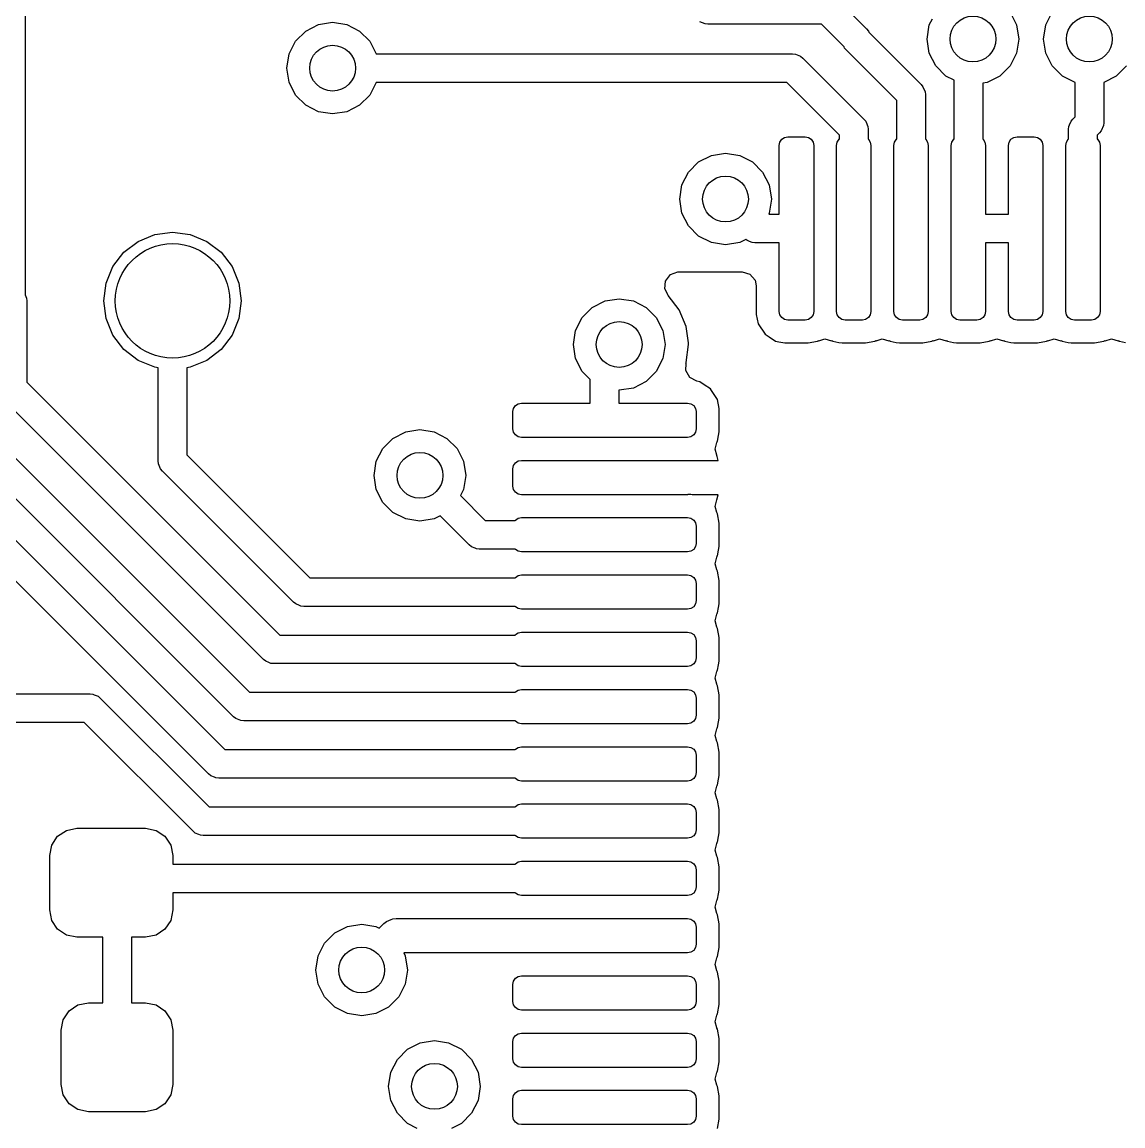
# Model space of a CAD drawing. Extents: x 116 to 183, y -110.2 to -37.6.
# Drawn here: x 136.23 to 145.83, y -71.72 to -62.08 of the extents above; entities that cross this region are included whole.
import ezdxf

# ---------------------------------------------------------------- set-up
doc = ezdxf.new("R2010")
doc.units = 0
doc.layers.add('BLACK', color=7, linetype='CONTINUOUS')

msp = doc.modelspace()

# ---------------------------------------------------------------- linework, layer by layer
at = {"layer": 'BLACK', "linetype": 'CONTINUOUS'}
for p, q in [((136.255, -61.349101), (136.255, -64.463613)), ((143.344388, -61.887612), (143.598388, -62.141611)), ((144.145577, -62.106393), (144.172593, -62.05337)), ((144.849607, -61.994886), (144.906423, -62.106393)), ((145.161577, -62.106393), (145.218393, -61.994886)), ((138.614393, -62.248886), (138.702886, -62.160393)), ((138.702886, -62.160393), (138.814393, -62.103577)), ((138.814393, -62.103577), (138.938, -62.084)), ((138.938, -62.084), (139.061607, -62.103577)), ((139.061607, -62.103577), (139.173114, -62.160393)), ((139.173114, -62.160393), (139.261607, -62.248886)), ((142.188341, -62.098598), (142.143281, -62.079934)), ((142.212727, -62.101), (142.188341, -62.098598)), ((142.494, -62.101), (142.212727, -62.101)), ((143.204224, -62.101), (142.494, -62.101)), ((143.401888, -62.298665), (143.204224, -62.101)), ((143.598388, -62.141611), (143.613933, -62.160553)), ((143.613933, -62.160553), (143.613934, -62.160554)), ((143.613934, -62.160554), (143.618112, -62.170641)), ((144.126, -62.23), (144.145577, -62.106393)), ((144.906423, -62.106393), (144.926, -62.23)), ((145.142, -62.23), (145.161577, -62.106393)), ((138.557577, -62.360393), (138.614393, -62.248886)), ((139.261607, -62.248886), (139.317713, -62.359)), ((143.618112, -62.170641), (144.074628, -62.627157)), ((144.145577, -62.353607), (144.126, -62.23)), ((144.926, -62.23), (144.906423, -62.353607)), ((145.161577, -62.353607), (145.142, -62.23)), ((143.406066, -62.308751), (143.401888, -62.298665)), ((143.406071, -62.308756), (143.406066, -62.308751)), ((143.421612, -62.327693), (143.406071, -62.308756)), ((143.86124, -62.767321), (143.421612, -62.327693)), ((138.538, -62.484), (138.557577, -62.360393)), ((139.317713, -62.359), (142.952675, -62.359)), ((142.952675, -62.359), (142.977061, -62.361402)), ((142.977061, -62.361402), (142.977062, -62.361402)), ((142.977062, -62.361402), (142.978271, -62.361903)), ((142.978271, -62.361903), (143.022121, -62.380066)), ((143.022121, -62.380066), (143.022126, -62.380071)), ((143.022126, -62.380071), (143.041063, -62.395612)), ((143.041063, -62.395612), (143.574628, -62.929177)), ((144.202393, -62.465114), (144.145577, -62.353607)), ((144.906423, -62.353607), (144.849607, -62.465114)), ((145.218393, -62.465114), (145.161577, -62.353607)), ((138.557577, -62.607607), (138.538, -62.484)), ((144.290886, -62.553607), (144.202393, -62.465114)), ((144.849607, -62.465114), (144.761114, -62.553607)), ((145.306886, -62.553607), (145.218393, -62.465114)), ((145.865607, -62.465114), (145.777114, -62.553607)), ((138.614393, -62.719114), (138.557577, -62.607607)), ((139.317713, -62.609), (139.261607, -62.719114)), ((142.900899, -62.609), (139.317713, -62.609)), ((143.36124, -63.069341), (142.900899, -62.609)), ((144.074628, -62.627157), (144.090168, -62.646093)), ((144.36124, -62.589454), (144.290886, -62.553607)), ((144.36124, -63.10319), (144.36124, -62.589454)), ((144.649607, -62.610423), (144.61124, -62.616499)), ((144.61124, -62.616499), (144.61124, -63.10319)), ((144.761114, -62.553607), (144.649607, -62.610423)), ((145.417, -62.609713), (145.306886, -62.553607)), ((145.417, -62.910028), (145.417, -62.609713)), ((145.777114, -62.553607), (145.667, -62.609713)), ((145.667, -62.609713), (145.667, -62.961805)), ((138.702886, -62.807607), (138.614393, -62.719114)), ((139.261607, -62.719114), (139.173114, -62.807607)), ((144.090168, -62.646093), (144.090174, -62.646099)), ((144.090174, -62.646099), (144.108838, -62.691159)), ((144.108838, -62.691159), (144.11124, -62.715545)), ((144.11124, -62.715545), (144.11124, -63.10319)), ((138.814393, -62.864423), (138.702886, -62.807607)), ((139.173114, -62.807607), (139.061607, -62.864423)), ((143.86124, -63.10319), (143.86124, -62.767321)), ((138.938, -62.884), (138.814393, -62.864423)), ((139.061607, -62.864423), (138.938, -62.884)), ((143.574628, -62.929177), (143.590168, -62.948113)), ((145.382311, -62.948113), (145.397852, -62.929177)), ((145.397852, -62.929177), (145.417, -62.910028)), ((143.590168, -62.948113), (143.590174, -62.948119)), ((143.590174, -62.948119), (143.603371, -62.97998)), ((143.603371, -62.97998), (143.608664, -62.99276)), ((143.608664, -62.99276), (143.608838, -62.993179)), ((143.608838, -62.993179), (143.61124, -63.017565)), ((143.61124, -63.017565), (143.61124, -63.10319)), ((145.36124, -63.017565), (145.363642, -62.993179)), ((145.36124, -63.10319), (145.36124, -63.017565)), ((145.363642, -62.993179), (145.363816, -62.99276)), ((145.363816, -62.99276), (145.369108, -62.97998)), ((145.369108, -62.97998), (145.382306, -62.948119)), ((145.382306, -62.948119), (145.382311, -62.948113)), ((145.664598, -62.986191), (145.645934, -63.031251)), ((145.667, -62.961805), (145.664598, -62.986191)), ((142.841949, -63.129549), (142.858207, -63.105217)), ((142.858207, -63.105217), (142.882539, -63.088959)), ((142.882539, -63.088959), (142.91124, -63.08325)), ((142.91124, -63.08325), (143.06124, -63.08325)), ((143.06124, -63.08325), (143.089941, -63.088959)), ((143.089941, -63.088959), (143.114273, -63.105217)), ((143.114273, -63.105217), (143.130531, -63.129549)), ((143.341949, -63.129549), (143.358207, -63.105217)), ((143.358207, -63.105217), (143.36124, -63.10319)), ((143.36124, -63.10319), (143.36124, -63.069341)), ((143.61124, -63.10319), (143.614273, -63.105217)), ((143.614273, -63.105217), (143.630531, -63.129549)), ((143.841949, -63.129549), (143.858207, -63.105217)), ((143.858207, -63.105217), (143.86124, -63.10319)), ((144.11124, -63.10319), (144.114273, -63.105217)), ((144.114273, -63.105217), (144.130531, -63.129549)), ((144.341949, -63.129549), (144.358207, -63.105217)), ((144.358207, -63.105217), (144.36124, -63.10319)), ((144.61124, -63.10319), (144.614273, -63.105217)), ((144.614273, -63.105217), (144.630531, -63.129549)), ((144.841949, -63.129549), (144.858207, -63.105217)), ((144.858207, -63.105217), (144.882539, -63.088959)), ((144.882539, -63.088959), (144.91124, -63.08325)), ((144.91124, -63.08325), (145.06124, -63.08325)), ((145.06124, -63.08325), (145.089941, -63.088959)), ((145.089941, -63.088959), (145.114273, -63.105217)), ((145.114273, -63.105217), (145.130531, -63.129549)), ((145.341949, -63.129549), (145.358207, -63.105217)), ((145.358207, -63.105217), (145.36124, -63.10319)), ((145.630389, -63.050193), (145.61124, -63.069341)), ((145.61124, -63.069341), (145.61124, -63.10319)), ((145.61124, -63.10319), (145.614273, -63.105217)), ((145.614273, -63.105217), (145.630531, -63.129549)), ((145.645934, -63.031251), (145.630389, -63.050193)), ((142.83624, -63.15825), (142.841949, -63.129549)), ((142.83624, -63.75825), (142.83624, -63.15825)), ((143.130531, -63.129549), (143.13624, -63.15825)), ((143.13624, -63.15825), (143.13624, -64.60825)), ((143.33624, -63.15825), (143.341949, -63.129549)), ((143.33624, -64.60825), (143.33624, -63.15825)), ((143.630531, -63.129549), (143.63624, -63.15825)), ((143.63624, -63.15825), (143.63624, -64.60825)), ((143.83624, -63.15825), (143.841949, -63.129549)), ((143.83624, -64.60825), (143.83624, -63.15825)), ((144.130531, -63.129549), (144.13624, -63.15825)), ((144.13624, -63.15825), (144.13624, -64.60825)), ((144.33624, -63.15825), (144.341949, -63.129549)), ((144.33624, -64.60825), (144.33624, -63.15825)), ((144.630531, -63.129549), (144.63624, -63.15825)), ((144.63624, -63.15825), (144.63624, -63.75825)), ((144.83624, -63.15825), (144.841949, -63.129549)), ((144.83624, -63.75825), (144.83624, -63.15825)), ((145.130531, -63.129549), (145.13624, -63.15825)), ((145.13624, -63.15825), (145.13624, -64.60825)), ((145.33624, -63.15825), (145.341949, -63.129549)), ((145.33624, -64.60825), (145.33624, -63.15825)), ((145.630531, -63.129549), (145.63624, -63.15825)), ((145.63624, -63.15825), (145.63624, -64.60825)), ((142.043393, -63.391886), (142.131886, -63.303393)), ((142.131886, -63.303393), (142.243393, -63.246577)), ((142.243393, -63.246577), (142.367, -63.227)), ((142.367, -63.227), (142.490607, -63.246577)), ((142.490607, -63.246577), (142.602114, -63.303393)), ((142.602114, -63.303393), (142.690607, -63.391886)), ((141.986577, -63.503393), (142.043393, -63.391886)), ((142.690607, -63.391886), (142.747423, -63.503393)), ((141.967, -63.627), (141.986577, -63.503393)), ((142.747423, -63.503393), (142.767, -63.627)), ((141.986577, -63.750607), (141.967, -63.627)), ((142.767, -63.627), (142.747423, -63.750607)), ((142.043393, -63.862114), (141.986577, -63.750607)), ((142.747423, -63.750607), (142.743529, -63.75825)), ((142.743529, -63.75825), (142.83624, -63.75825)), ((144.63624, -63.75825), (144.83624, -63.75825)), ((142.131886, -63.950607), (142.043393, -63.862114)), ((137.241, -63.996385), (137.385709, -63.936445)), ((137.385709, -63.936445), (137.541, -63.916)), ((137.541, -63.916), (137.696291, -63.936445)), ((137.696291, -63.936445), (137.841, -63.996385)), ((142.243393, -64.007423), (142.131886, -63.950607)), ((142.544811, -63.979804), (142.490607, -64.007423)), ((142.553803, -63.987183), (142.544811, -63.979804)), ((142.553804, -63.987184), (142.553803, -63.987183)), ((142.576018, -63.996385), (142.553804, -63.987184)), ((137.116736, -64.091736), (137.241, -63.996385)), ((137.841, -63.996385), (137.965264, -64.091736)), ((142.367, -64.027), (142.243393, -64.007423)), ((142.490607, -64.007423), (142.367, -64.027)), ((142.598863, -64.005848), (142.576018, -63.996385)), ((142.598864, -64.005848), (142.598863, -64.005848)), ((142.62325, -64.00825), (142.598864, -64.005848)), ((142.83624, -64.00825), (142.62325, -64.00825)), ((142.83624, -64.60825), (142.83624, -64.00825)), ((144.83624, -64.00825), (144.63624, -64.00825)), ((144.63624, -64.00825), (144.63624, -64.60825)), ((144.83624, -64.60825), (144.83624, -64.00825)), ((133.729, -64.165752), (137.996498, -68.43325)), ((137.021385, -64.216), (137.116736, -64.091736)), ((137.965264, -64.091736), (138.060615, -64.216)), ((136.961445, -64.360709), (137.021385, -64.216)), ((138.060615, -64.216), (138.120555, -64.360709)), ((141.885616, -64.286733), (141.95108, -64.262316)), ((141.95108, -64.262316), (141.959926, -64.262)), ((141.959926, -64.262), (142.511741, -64.262)), ((142.511741, -64.262), (142.57878, -64.281685)), ((137.856334, -68.646638), (133.515612, -64.305916)), ((136.941, -64.516), (136.961445, -64.360709)), ((138.120555, -64.360709), (138.141, -64.516)), ((141.83876, -64.412358), (141.843744, -64.342666)), ((141.843744, -64.342666), (141.885616, -64.286733)), ((142.57878, -64.281685), (142.624535, -64.334489)), ((142.624535, -64.334489), (142.635741, -64.386)), ((136.255, -64.463613), (136.266598, -64.491614)), ((141.864927, -64.46028), (141.83876, -64.412358)), ((141.862334, -64.462271), (141.864927, -64.46028)), ((141.867279, -64.468716), (141.862334, -64.462271)), ((141.867282, -64.468718), (141.867279, -64.468716)), ((141.963536, -64.594159), (141.867282, -64.468718)), ((142.635741, -64.386), (142.635741, -64.635382)), ((136.266598, -64.491614), (136.269, -64.516)), ((136.269, -64.516), (136.269, -65.226223)), ((136.961445, -64.671291), (136.941, -64.516)), ((138.141, -64.516), (138.120555, -64.671291)), ((141.203886, -64.573393), (141.315393, -64.516577)), ((141.315393, -64.516577), (141.439, -64.497)), ((141.439, -64.497), (141.562607, -64.516577)), ((141.562607, -64.516577), (141.674114, -64.573393)), ((141.058577, -64.773393), (141.115393, -64.661886)), ((141.115393, -64.661886), (141.203886, -64.573393)), ((141.674114, -64.573393), (141.762607, -64.661886)), ((141.762607, -64.661886), (141.819423, -64.773393)), ((142.024044, -64.740238), (141.963536, -64.594159)), ((142.635741, -64.635382), (142.651724, -64.71574)), ((142.841949, -64.636951), (142.83624, -64.60825)), ((142.858207, -64.661283), (142.841949, -64.636951)), ((142.882539, -64.677541), (142.858207, -64.661283)), ((143.114273, -64.661283), (143.089941, -64.677541)), ((143.130531, -64.636951), (143.114273, -64.661283)), ((143.13624, -64.60825), (143.130531, -64.636951)), ((143.341949, -64.636951), (143.33624, -64.60825)), ((143.358207, -64.661283), (143.341949, -64.636951)), ((143.382539, -64.677541), (143.358207, -64.661283)), ((143.614273, -64.661283), (143.589941, -64.677541)), ((143.630531, -64.636951), (143.614273, -64.661283)), ((143.63624, -64.60825), (143.630531, -64.636951)), ((143.841949, -64.636951), (143.83624, -64.60825)), ((143.858207, -64.661283), (143.841949, -64.636951)), ((143.882539, -64.677541), (143.858207, -64.661283)), ((144.114273, -64.661283), (144.089941, -64.677541)), ((144.130531, -64.636951), (144.114273, -64.661283)), ((144.13624, -64.60825), (144.130531, -64.636951)), ((144.341949, -64.636951), (144.33624, -64.60825)), ((144.358207, -64.661283), (144.341949, -64.636951)), ((144.382539, -64.677541), (144.358207, -64.661283)), ((144.614273, -64.661283), (144.589941, -64.677541)), ((144.630531, -64.636951), (144.614273, -64.661283)), ((144.63624, -64.60825), (144.630531, -64.636951)), ((144.841949, -64.636951), (144.83624, -64.60825)), ((144.858207, -64.661283), (144.841949, -64.636951)), ((144.882539, -64.677541), (144.858207, -64.661283)), ((145.114273, -64.661283), (145.089941, -64.677541)), ((145.130531, -64.636951), (145.114273, -64.661283)), ((145.13624, -64.60825), (145.130531, -64.636951)), ((145.341949, -64.636951), (145.33624, -64.60825)), ((145.358207, -64.661283), (145.341949, -64.636951)), ((145.382539, -64.677541), (145.358207, -64.661283)), ((145.614273, -64.661283), (145.589941, -64.677541)), ((145.630531, -64.636951), (145.614273, -64.661283)), ((145.63624, -64.60825), (145.630531, -64.636951)), ((134.985, -64.704223), (138.214027, -67.93325)), ((137.021385, -64.816), (136.961445, -64.671291)), ((138.120555, -64.671291), (138.060615, -64.816)), ((142.024044, -64.740239), (142.024044, -64.740238)), ((142.042937, -64.883749), (142.024044, -64.740239)), ((142.651724, -64.71574), (142.651725, -64.715745)), ((142.651725, -64.715745), (142.712615, -64.806874)), ((142.91124, -64.68325), (142.882539, -64.677541)), ((143.06124, -64.68325), (142.91124, -64.68325)), ((143.089941, -64.677541), (143.06124, -64.68325)), ((143.41124, -64.68325), (143.382539, -64.677541)), ((143.56124, -64.68325), (143.41124, -64.68325)), ((143.589941, -64.677541), (143.56124, -64.68325)), ((143.91124, -64.68325), (143.882539, -64.677541)), ((144.06124, -64.68325), (143.91124, -64.68325)), ((144.089941, -64.677541), (144.06124, -64.68325)), ((144.41124, -64.68325), (144.382539, -64.677541)), ((144.56124, -64.68325), (144.41124, -64.68325)), ((144.589941, -64.677541), (144.56124, -64.68325)), ((144.91124, -64.68325), (144.882539, -64.677541)), ((145.06124, -64.68325), (144.91124, -64.68325)), ((145.089941, -64.677541), (145.06124, -64.68325)), ((145.41124, -64.68325), (145.382539, -64.677541)), ((145.56124, -64.68325), (145.41124, -64.68325)), ((145.589941, -64.677541), (145.56124, -64.68325)), ((138.073862, -68.146639), (134.771612, -64.844388)), ((137.116736, -64.940264), (137.021385, -64.816)), ((138.060615, -64.816), (137.965264, -64.940264)), ((141.039, -64.897), (141.058577, -64.773393)), ((141.819423, -64.773393), (141.839, -64.897)), ((142.712615, -64.806874), (142.749116, -64.831263)), ((142.749116, -64.831263), (142.803745, -64.867765)), ((143.180616, -64.864536), (143.234022, -64.847813)), ((143.234022, -64.847813), (143.292183, -64.863766)), ((143.680616, -64.864536), (143.734022, -64.847813)), ((143.734022, -64.847813), (143.792183, -64.863766)), ((144.180616, -64.864536), (144.234022, -64.847813)), ((144.234022, -64.847813), (144.292183, -64.863766)), ((144.680616, -64.864536), (144.734022, -64.847813)), ((144.734022, -64.847813), (144.792183, -64.863766)), ((145.180616, -64.864536), (145.234022, -64.847813)), ((145.234022, -64.847813), (145.292183, -64.863766)), ((145.680616, -64.864536), (145.734022, -64.847813)), ((145.734022, -64.847813), (145.792183, -64.863766)), ((137.241, -65.035615), (137.116736, -64.940264)), ((137.965264, -64.940264), (137.841, -65.035615)), ((141.058577, -65.020607), (141.039, -64.897)), ((141.839, -64.897), (141.819423, -65.020607)), ((142.024044, -65.053762), (142.044682, -64.897)), ((142.044682, -64.897), (142.042937, -64.883749)), ((142.803745, -64.867765), (142.803748, -64.867765)), ((142.803748, -64.867765), (142.803749, -64.867766)), ((142.803749, -64.867766), (142.830773, -64.873141)), ((142.830773, -64.873141), (142.884107, -64.88375)), ((142.884107, -64.88375), (143.088372, -64.883749)), ((143.088372, -64.883749), (143.168735, -64.867765)), ((143.168735, -64.867765), (143.168738, -64.867762)), ((143.168738, -64.867762), (143.180018, -64.863091)), ((143.180018, -64.863091), (143.180616, -64.864536)), ((143.292183, -64.863766), (143.292463, -64.863092)), ((143.292463, -64.863092), (143.29783, -64.865315)), ((143.29783, -64.865315), (143.301402, -64.866295)), ((143.301402, -64.866295), (143.303591, -64.867701)), ((143.303591, -64.867701), (143.303746, -64.867766)), ((143.303746, -64.867766), (143.357197, -64.878397)), ((143.357197, -64.878397), (143.384107, -64.88375)), ((143.384107, -64.88375), (143.588372, -64.883749)), ((143.588372, -64.883749), (143.668735, -64.867765)), ((143.668735, -64.867765), (143.668738, -64.867762)), ((143.668738, -64.867762), (143.680018, -64.863091)), ((143.680018, -64.863091), (143.680616, -64.864536)), ((143.792183, -64.863766), (143.792463, -64.863092)), ((143.792463, -64.863092), (143.79783, -64.865315)), ((143.79783, -64.865315), (143.801402, -64.866295)), ((143.801402, -64.866295), (143.803591, -64.867701)), ((143.803591, -64.867701), (143.803746, -64.867766)), ((143.803746, -64.867766), (143.857197, -64.878397)), ((143.857197, -64.878397), (143.884107, -64.88375)), ((143.884107, -64.88375), (144.088372, -64.883749)), ((144.088372, -64.883749), (144.168735, -64.867765)), ((144.168735, -64.867765), (144.168738, -64.867762)), ((144.168738, -64.867762), (144.180018, -64.863091)), ((144.180018, -64.863091), (144.180616, -64.864536)), ((144.292183, -64.863766), (144.292463, -64.863092)), ((144.292463, -64.863092), (144.29783, -64.865315)), ((144.29783, -64.865315), (144.301402, -64.866295)), ((144.301402, -64.866295), (144.303591, -64.867701)), ((144.303591, -64.867701), (144.303746, -64.867766)), ((144.303746, -64.867766), (144.357197, -64.878397)), ((144.357197, -64.878397), (144.384107, -64.88375)), ((144.384107, -64.88375), (144.588372, -64.883749)), ((144.588372, -64.883749), (144.668735, -64.867765)), ((144.668735, -64.867765), (144.668738, -64.867762)), ((144.668738, -64.867762), (144.680018, -64.863091)), ((144.680018, -64.863091), (144.680616, -64.864536)), ((144.792183, -64.863766), (144.792463, -64.863092)), ((144.792463, -64.863092), (144.79783, -64.865315)), ((144.79783, -64.865315), (144.801402, -64.866295)), ((144.801402, -64.866295), (144.803591, -64.867701)), ((144.803591, -64.867701), (144.803746, -64.867766)), ((144.803746, -64.867766), (144.857197, -64.878397)), ((144.857197, -64.878397), (144.884107, -64.88375)), ((144.884107, -64.88375), (145.088372, -64.883749)), ((145.088372, -64.883749), (145.168735, -64.867765)), ((145.168735, -64.867765), (145.168738, -64.867762)), ((145.168738, -64.867762), (145.180018, -64.863091)), ((145.180018, -64.863091), (145.180616, -64.864536)), ((145.292183, -64.863766), (145.292463, -64.863092)), ((145.292463, -64.863092), (145.29783, -64.865315)), ((145.29783, -64.865315), (145.301402, -64.866295)), ((145.301402, -64.866295), (145.303591, -64.867701)), ((145.303591, -64.867701), (145.303746, -64.867766)), ((145.303746, -64.867766), (145.357197, -64.878397)), ((145.357197, -64.878397), (145.384107, -64.88375)), ((145.384107, -64.88375), (145.588372, -64.883749)), ((145.588372, -64.883749), (145.668735, -64.867765)), ((145.668735, -64.867765), (145.668738, -64.867762)), ((145.668738, -64.867762), (145.680018, -64.863091)), ((145.680018, -64.863091), (145.680616, -64.864536)), ((145.792183, -64.863766), (145.792463, -64.863092)), ((145.792463, -64.863092), (145.79783, -64.865315)), ((145.79783, -64.865315), (145.801402, -64.866295)), ((145.801402, -64.866295), (145.803591, -64.867701)), ((145.803591, -64.867701), (145.803746, -64.867766)), ((145.803746, -64.867766), (145.857197, -64.878397)), ((137.385709, -65.095555), (137.241, -65.035615)), ((137.841, -65.035615), (137.696291, -65.095555)), ((141.115393, -65.132114), (141.058577, -65.020607)), ((141.819423, -65.020607), (141.762607, -65.132114)), ((137.416, -65.099542), (137.385709, -65.095555)), ((137.416, -65.913), (137.416, -65.099542)), ((137.696291, -65.095555), (137.666, -65.099542)), ((137.666, -65.099542), (137.666, -65.861224)), ((141.18624, -65.202961), (141.115393, -65.132114)), ((141.762607, -65.132114), (141.674114, -65.220607)), ((142.019815, -65.125176), (142.023203, -65.061951)), ((142.054389, -65.185892), (142.019815, -65.125176)), ((142.02194, -65.061613), (142.023541, -65.055634)), ((142.023203, -65.061951), (142.02194, -65.061613)), ((142.023541, -65.055634), (142.023554, -65.055407)), ((142.023554, -65.055407), (142.023716, -65.054983)), ((142.023716, -65.054983), (142.024042, -65.053765)), ((142.024042, -65.053765), (142.024044, -65.053762)), ((136.269, -65.226223), (138.476027, -67.43325)), ((141.18624, -65.40825), (141.18624, -65.202961)), ((141.674114, -65.220607), (141.562607, -65.277423)), ((142.1163, -65.218277), (142.054389, -65.185892)), ((142.14373, -65.223733), (142.1163, -65.218277)), ((142.143733, -65.223734), (142.14373, -65.223733)), ((142.143735, -65.223735), (142.143733, -65.223734)), ((142.180235, -65.248124), (142.143735, -65.223735)), ((141.439, -65.297), (141.43624, -65.296562)), ((141.43624, -65.296562), (141.43624, -65.40825)), ((141.562607, -65.277423), (141.439, -65.297)), ((142.234864, -65.284625), (142.180235, -65.248124)), ((142.243657, -65.297785), (142.234864, -65.284625)), ((142.295755, -65.375755), (142.243657, -65.297785)), ((138.335861, -67.646638), (136.055612, -65.366388)), ((140.516949, -65.454549), (140.533207, -65.430217)), ((140.533207, -65.430217), (140.557539, -65.413959)), ((140.557539, -65.413959), (140.58624, -65.40825)), ((140.58624, -65.40825), (141.18624, -65.40825)), ((141.43624, -65.40825), (142.03624, -65.40825)), ((142.03624, -65.40825), (142.064941, -65.413959)), ((142.064941, -65.413959), (142.089273, -65.430217)), ((142.089273, -65.430217), (142.105531, -65.454549)), ((142.311739, -65.456118), (142.295755, -65.375755)), ((140.51124, -65.48325), (140.516949, -65.454549)), ((140.51124, -65.63325), (140.51124, -65.48325)), ((142.105531, -65.454549), (142.11124, -65.48325)), ((142.11124, -65.48325), (142.11124, -65.63325)), ((142.31174, -65.660383), (142.311739, -65.456118)), ((139.376393, -65.804886), (139.464886, -65.716393)), ((139.464886, -65.716393), (139.576393, -65.659577)), ((139.576393, -65.659577), (139.7, -65.64)), ((139.7, -65.64), (139.823607, -65.659577)), ((139.823607, -65.659577), (139.935114, -65.716393)), ((139.935114, -65.716393), (140.023607, -65.804886)), ((140.516949, -65.661951), (140.51124, -65.63325)), ((140.533207, -65.686283), (140.516949, -65.661951)), ((140.557539, -65.702541), (140.533207, -65.686283)), ((140.58624, -65.70825), (140.557539, -65.702541)), ((142.03624, -65.70825), (140.58624, -65.70825)), ((142.064941, -65.702541), (142.03624, -65.70825)), ((142.089273, -65.686283), (142.064941, -65.702541)), ((142.105531, -65.661951), (142.089273, -65.686283)), ((142.11124, -65.63325), (142.105531, -65.661951)), ((142.295756, -65.740743), (142.305328, -65.692615)), ((142.305328, -65.692615), (142.31174, -65.660383)), ((139.319577, -65.916393), (139.376393, -65.804886)), ((140.023607, -65.804886), (140.080423, -65.916393)), ((142.275503, -65.810914), (142.291598, -65.75224)), ((142.292136, -65.864036), (142.275503, -65.810914)), ((142.291082, -65.752027), (142.292784, -65.747917)), ((142.291598, -65.75224), (142.291082, -65.752027)), ((142.292784, -65.747917), (142.293987, -65.743533)), ((142.293987, -65.743533), (142.295712, -65.740847)), ((142.295712, -65.740847), (142.295756, -65.740743)), ((137.418402, -65.937386), (137.416, -65.913)), ((137.666, -65.861224), (138.738026, -66.93325)), ((139.3, -66.04), (139.319577, -65.916393)), ((140.080423, -65.916393), (140.1, -66.04)), ((140.533207, -65.930217), (140.557539, -65.913959)), ((140.557539, -65.913959), (140.58624, -65.90825)), ((140.58624, -65.90825), (142.03624, -65.90825)), ((142.03624, -65.90825), (142.038749, -65.908749)), ((142.038749, -65.908749), (142.063372, -65.908749)), ((142.063372, -65.908749), (142.064369, -65.908749)), ((142.064369, -65.908749), (142.074529, -65.90825)), ((142.074529, -65.90825), (142.30171, -65.90825)), ((142.290612, -65.864668), (142.292136, -65.864036)), ((142.295286, -65.875951), (142.290612, -65.864668)), ((142.30171, -65.908249), (142.295286, -65.875951)), ((142.30171, -65.90825), (142.30171, -65.908249)), ((137.437066, -65.982446), (137.418402, -65.937386)), ((137.437071, -65.982451), (137.437066, -65.982446)), ((137.452612, -66.001388), (137.437071, -65.982451)), ((138.597862, -67.146638), (137.452612, -66.001388)), ((140.51124, -65.98325), (140.516949, -65.954549)), ((140.51124, -66.13325), (140.51124, -65.98325)), ((140.516949, -65.954549), (140.533207, -65.930217)), ((139.319577, -66.163607), (139.3, -66.04)), ((140.1, -66.04), (140.080423, -66.163607)), ((139.376393, -66.275114), (139.319577, -66.163607)), ((140.080423, -66.163607), (140.053406, -66.21663)), ((140.516949, -66.161951), (140.51124, -66.13325)), ((140.533207, -66.186283), (140.516949, -66.161951)), ((140.557539, -66.202541), (140.533207, -66.186283)), ((140.58624, -66.20825), (140.557539, -66.202541)), ((142.03624, -66.20825), (140.58624, -66.20825)), ((142.038754, -66.20775), (142.03624, -66.20825)), ((142.064363, -66.20775), (142.038754, -66.20775)), ((142.074541, -66.20825), (142.064363, -66.20775)), ((142.30171, -66.20825), (142.074541, -66.20825)), ((142.295286, -66.240547), (142.30171, -66.20825)), ((139.464886, -66.363607), (139.376393, -66.275114)), ((140.053406, -66.21663), (140.270026, -66.43325)), ((142.275502, -66.310014), (142.291376, -66.252147)), ((142.290612, -66.251831), (142.293131, -66.245749)), ((142.291376, -66.252147), (142.290612, -66.251831)), ((142.293131, -66.245749), (142.293986, -66.242634)), ((142.293986, -66.242634), (142.295212, -66.240726)), ((142.295212, -66.240726), (142.295286, -66.240547)), ((139.576393, -66.420423), (139.464886, -66.363607)), ((139.87663, -66.393406), (139.823607, -66.420423)), ((140.129862, -66.646638), (139.87663, -66.393406)), ((142.292384, -66.363931), (142.275502, -66.310014)), ((142.291081, -66.364472), (142.292384, -66.363931)), ((142.295753, -66.375752), (142.291081, -66.364472)), ((142.295755, -66.375755), (142.295753, -66.375752)), ((142.311739, -66.456118), (142.295755, -66.375755)), ((139.7, -66.44), (139.576393, -66.420423)), ((139.823607, -66.420423), (139.7, -66.44)), ((140.270026, -66.43325), (140.53118, -66.43325)), ((140.53118, -66.43325), (140.533207, -66.430217)), ((140.533207, -66.430217), (140.557539, -66.413959)), ((140.557539, -66.413959), (140.58624, -66.40825)), ((140.58624, -66.40825), (142.03624, -66.40825)), ((142.03624, -66.40825), (142.064941, -66.413959)), ((142.064941, -66.413959), (142.089273, -66.430217)), ((142.089273, -66.430217), (142.105531, -66.454549)), ((142.105531, -66.454549), (142.11124, -66.48325)), ((142.11124, -66.48325), (142.11124, -66.63325)), ((142.31174, -66.660383), (142.311739, -66.456118)), ((140.148798, -66.662178), (140.129862, -66.646638)), ((140.148804, -66.662184), (140.148798, -66.662178)), ((140.180665, -66.675381), (140.148804, -66.662184)), ((140.193863, -66.680848), (140.180665, -66.675381)), ((140.193864, -66.680848), (140.193863, -66.680848)), ((140.21825, -66.68325), (140.193864, -66.680848)), ((140.53118, -66.68325), (140.21825, -66.68325)), ((140.533207, -66.686283), (140.53118, -66.68325)), ((140.557539, -66.702541), (140.533207, -66.686283)), ((142.089273, -66.686283), (142.064941, -66.702541)), ((142.105531, -66.661951), (142.089273, -66.686283)), ((142.11124, -66.63325), (142.105531, -66.661951)), ((142.305328, -66.692615), (142.31174, -66.660383)), ((140.58624, -66.70825), (140.557539, -66.702541)), ((142.03624, -66.70825), (140.58624, -66.70825)), ((142.064941, -66.702541), (142.03624, -66.70825)), ((142.275803, -66.810461), (142.291757, -66.752306)), ((142.291082, -66.752027), (142.29331, -66.746646)), ((142.291757, -66.752306), (142.291082, -66.752027)), ((142.29331, -66.746646), (142.294289, -66.743081)), ((142.294289, -66.743081), (142.295692, -66.740897)), ((142.295692, -66.740897), (142.295756, -66.740743)), ((142.295756, -66.740743), (142.305328, -66.692615)), ((142.292525, -66.863873), (142.275803, -66.810461)), ((142.291081, -66.864472), (142.292525, -66.863873)), ((142.295753, -66.875752), (142.291081, -66.864472)), ((142.295755, -66.875755), (142.295753, -66.875752)), ((142.311739, -66.956118), (142.295755, -66.875755)), ((138.738026, -66.93325), (140.53118, -66.93325)), ((140.53118, -66.93325), (140.533207, -66.930217)), ((140.533207, -66.930217), (140.557539, -66.913959)), ((140.557539, -66.913959), (140.58624, -66.90825)), ((140.58624, -66.90825), (142.03624, -66.90825)), ((142.03624, -66.90825), (142.064941, -66.913959)), ((142.064941, -66.913959), (142.089273, -66.930217)), ((142.089273, -66.930217), (142.105531, -66.954549)), ((142.105531, -66.954549), (142.11124, -66.98325)), ((142.31174, -67.160383), (142.311739, -66.956118)), ((142.11124, -66.98325), (142.11124, -67.13325)), ((138.616798, -67.162178), (138.597862, -67.146638)), ((138.616804, -67.162184), (138.616798, -67.162178)), ((138.648665, -67.175381), (138.616804, -67.162184)), ((142.105531, -67.161951), (142.089273, -67.186283)), ((142.11124, -67.13325), (142.105531, -67.161951)), ((142.305328, -67.192615), (142.31174, -67.160383)), ((138.661863, -67.180848), (138.648665, -67.175381)), ((138.661864, -67.180848), (138.661863, -67.180848)), ((138.68625, -67.18325), (138.661864, -67.180848)), ((140.53118, -67.18325), (138.68625, -67.18325)), ((140.533207, -67.186283), (140.53118, -67.18325)), ((140.557539, -67.202541), (140.533207, -67.186283)), ((140.58624, -67.20825), (140.557539, -67.202541)), ((142.03624, -67.20825), (140.58624, -67.20825)), ((142.064941, -67.202541), (142.03624, -67.20825)), ((142.089273, -67.186283), (142.064941, -67.202541)), ((142.275803, -67.310461), (142.291757, -67.252306)), ((142.291082, -67.252027), (142.29331, -67.246646)), ((142.291757, -67.252306), (142.291082, -67.252027)), ((142.29331, -67.246646), (142.294289, -67.243081)), ((142.294289, -67.243081), (142.295692, -67.240897)), ((142.295692, -67.240897), (142.295756, -67.240743)), ((142.295756, -67.240743), (142.305328, -67.192615)), ((142.292525, -67.363873), (142.275803, -67.310461)), ((142.291081, -67.364472), (142.292525, -67.363873)), ((142.295753, -67.375752), (142.291081, -67.364472)), ((138.476027, -67.43325), (140.53118, -67.43325)), ((140.53118, -67.43325), (140.533207, -67.430217)), ((140.533207, -67.430217), (140.557539, -67.413959)), ((140.557539, -67.413959), (140.58624, -67.40825)), ((140.58624, -67.40825), (142.03624, -67.40825)), ((142.03624, -67.40825), (142.064941, -67.413959)), ((142.064941, -67.413959), (142.089273, -67.430217)), ((142.089273, -67.430217), (142.105531, -67.454549)), ((142.105531, -67.454549), (142.11124, -67.48325)), ((142.295755, -67.375755), (142.295753, -67.375752)), ((142.311739, -67.456118), (142.295755, -67.375755)), ((142.31174, -67.660383), (142.311739, -67.456118)), ((142.11124, -67.48325), (142.11124, -67.63325)), ((138.354803, -67.662183), (138.335861, -67.646638)), ((142.11124, -67.63325), (142.105531, -67.661951)), ((138.354804, -67.662184), (138.354803, -67.662183)), ((138.381199, -67.673116), (138.354804, -67.662184)), ((138.399863, -67.680848), (138.381199, -67.673116)), ((138.399864, -67.680848), (138.399863, -67.680848)), ((138.42425, -67.68325), (138.399864, -67.680848)), ((140.53118, -67.68325), (138.42425, -67.68325)), ((140.533207, -67.686283), (140.53118, -67.68325)), ((140.557539, -67.702541), (140.533207, -67.686283)), ((140.58624, -67.70825), (140.557539, -67.702541)), ((142.03624, -67.70825), (140.58624, -67.70825)), ((142.064941, -67.702541), (142.03624, -67.70825)), ((142.089273, -67.686283), (142.064941, -67.702541)), ((142.105531, -67.661951), (142.089273, -67.686283)), ((142.291082, -67.752027), (142.29331, -67.746646)), ((142.29331, -67.746646), (142.294289, -67.743081)), ((142.294289, -67.743081), (142.295692, -67.740897)), ((142.295692, -67.740897), (142.295756, -67.740743)), ((142.295756, -67.740743), (142.305328, -67.692615)), ((142.305328, -67.692615), (142.31174, -67.660383)), ((142.275803, -67.810461), (142.291757, -67.752306)), ((142.292525, -67.863873), (142.275803, -67.810461)), ((142.291757, -67.752306), (142.291082, -67.752027)), ((138.214027, -67.93325), (140.53118, -67.93325)), ((140.53118, -67.93325), (140.533207, -67.930217)), ((140.533207, -67.930217), (140.557539, -67.913959)), ((140.557539, -67.913959), (140.58624, -67.90825)), ((140.58624, -67.90825), (142.03624, -67.90825)), ((142.03624, -67.90825), (142.064941, -67.913959)), ((142.064941, -67.913959), (142.089273, -67.930217)), ((142.089273, -67.930217), (142.105531, -67.954549)), ((142.291081, -67.864472), (142.292525, -67.863873)), ((142.295753, -67.875752), (142.291081, -67.864472)), ((142.295755, -67.875755), (142.295753, -67.875752)), ((142.311739, -67.956118), (142.295755, -67.875755)), ((136.068776, -67.947), (136.822076, -67.947)), ((136.822076, -67.947), (136.846462, -67.949402)), ((136.846462, -67.949402), (136.846463, -67.949402)), ((136.846463, -67.949402), (136.858326, -67.954316)), ((136.858326, -67.954316), (136.891522, -67.968066)), ((136.891522, -67.968066), (136.891527, -67.968071)), ((136.891527, -67.968071), (136.910464, -67.983612)), ((136.910464, -67.983612), (137.860102, -68.93325)), ((142.105531, -67.954549), (142.11124, -67.98325)), ((142.11124, -67.98325), (142.11124, -68.13325)), ((142.31174, -68.160383), (142.311739, -67.956118)), ((142.11124, -68.13325), (142.105531, -68.161951)), ((136.7703, -68.197), (136.017, -68.197)), ((137.719938, -69.146638), (136.7703, -68.197)), ((138.092804, -68.162184), (138.073862, -68.146639)), ((138.137863, -68.180848), (138.092804, -68.162184)), ((138.137864, -68.180848), (138.137863, -68.180848)), ((138.16225, -68.18325), (138.137864, -68.180848)), ((140.53118, -68.18325), (138.16225, -68.18325)), ((140.533207, -68.186283), (140.53118, -68.18325)), ((140.557539, -68.202541), (140.533207, -68.186283)), ((140.58624, -68.20825), (140.557539, -68.202541)), ((142.03624, -68.20825), (140.58624, -68.20825)), ((142.064941, -68.202541), (142.03624, -68.20825)), ((142.089273, -68.186283), (142.064941, -68.202541)), ((142.105531, -68.161951), (142.089273, -68.186283)), ((142.295756, -68.240743), (142.305328, -68.192615)), ((142.305328, -68.192615), (142.31174, -68.160383)), ((142.275803, -68.310461), (142.291757, -68.252306)), ((142.292525, -68.363873), (142.275803, -68.310461)), ((142.291082, -68.252027), (142.29331, -68.246646)), ((142.291757, -68.252306), (142.291082, -68.252027)), ((142.29331, -68.246646), (142.294289, -68.243081)), ((142.294289, -68.243081), (142.295692, -68.240897)), ((142.295692, -68.240897), (142.295756, -68.240743)), ((140.533207, -68.430217), (140.557539, -68.413959)), ((140.557539, -68.413959), (140.58624, -68.40825)), ((140.58624, -68.40825), (142.03624, -68.40825)), ((142.03624, -68.40825), (142.064941, -68.413959)), ((142.064941, -68.413959), (142.089273, -68.430217)), ((142.291081, -68.364472), (142.292525, -68.363873)), ((142.295753, -68.375752), (142.291081, -68.364472)), ((142.295755, -68.375755), (142.295753, -68.375752)), ((142.311739, -68.456118), (142.295755, -68.375755)), ((137.996498, -68.43325), (140.53118, -68.43325)), ((140.53118, -68.43325), (140.533207, -68.430217)), ((142.089273, -68.430217), (142.105531, -68.454549)), ((142.105531, -68.454549), (142.11124, -68.48325)), ((142.11124, -68.48325), (142.11124, -68.63325)), ((142.31174, -68.660383), (142.311739, -68.456118)), ((137.87527, -68.662178), (137.856334, -68.646638)), ((137.875276, -68.662184), (137.87527, -68.662178)), ((137.907137, -68.675381), (137.875276, -68.662184)), ((137.920335, -68.680848), (137.907137, -68.675381)), ((137.920336, -68.680848), (137.920335, -68.680848)), ((137.944722, -68.68325), (137.920336, -68.680848)), ((140.53118, -68.68325), (137.944722, -68.68325)), ((140.533207, -68.686283), (140.53118, -68.68325)), ((140.557539, -68.702541), (140.533207, -68.686283)), ((140.58624, -68.70825), (140.557539, -68.702541)), ((142.03624, -68.70825), (140.58624, -68.70825)), ((142.064941, -68.702541), (142.03624, -68.70825)), ((142.089273, -68.686283), (142.064941, -68.702541)), ((142.105531, -68.661951), (142.089273, -68.686283)), ((142.11124, -68.63325), (142.105531, -68.661951)), ((142.295756, -68.740743), (142.305328, -68.692615)), ((142.305328, -68.692615), (142.31174, -68.660383)), ((142.275803, -68.810461), (142.291757, -68.752306)), ((142.292525, -68.863873), (142.275803, -68.810461)), ((142.291082, -68.752027), (142.29331, -68.746646)), ((142.291757, -68.752306), (142.291082, -68.752027)), ((142.29331, -68.746646), (142.294289, -68.743081)), ((142.294289, -68.743081), (142.295692, -68.740897)), ((142.295692, -68.740897), (142.295756, -68.740743)), ((142.291081, -68.864472), (142.292525, -68.863873)), ((142.295753, -68.875752), (142.291081, -68.864472)), ((142.295755, -68.875755), (142.295753, -68.875752)), ((142.311739, -68.956118), (142.295755, -68.875755)), ((137.860102, -68.93325), (140.53118, -68.93325)), ((140.53118, -68.93325), (140.533207, -68.930217)), ((140.533207, -68.930217), (140.557539, -68.913959)), ((140.557539, -68.913959), (140.58624, -68.90825)), ((140.58624, -68.90825), (142.03624, -68.90825)), ((142.03624, -68.90825), (142.064941, -68.913959)), ((142.064941, -68.913959), (142.089273, -68.930217)), ((142.089273, -68.930217), (142.105531, -68.954549)), ((142.105531, -68.954549), (142.11124, -68.98325)), ((142.11124, -68.98325), (142.11124, -69.13325)), ((142.31174, -69.160383), (142.311739, -68.956118)), ((136.487079, -69.267613), (136.538562, -69.190562)), ((136.538562, -69.190562), (136.615613, -69.139079)), ((136.615613, -69.139079), (136.7065, -69.121)), ((136.7065, -69.121), (137.3065, -69.121)), ((137.3065, -69.121), (137.397387, -69.139079)), ((137.397387, -69.139079), (137.474438, -69.190562)), ((137.474438, -69.190562), (137.525921, -69.267613)), ((137.738874, -69.162178), (137.719938, -69.146638)), ((137.73888, -69.162184), (137.738874, -69.162178)), ((137.769145, -69.17472), (137.73888, -69.162184)), ((137.783939, -69.180848), (137.769145, -69.17472)), ((137.78394, -69.180848), (137.783939, -69.180848)), ((137.808326, -69.18325), (137.78394, -69.180848)), ((140.53118, -69.18325), (137.808326, -69.18325)), ((140.533207, -69.186283), (140.53118, -69.18325)), ((140.557539, -69.202541), (140.533207, -69.186283)), ((142.089273, -69.186283), (142.064941, -69.202541)), ((142.105531, -69.161951), (142.089273, -69.186283)), ((142.11124, -69.13325), (142.105531, -69.161951)), ((142.295756, -69.240743), (142.305328, -69.192615)), ((142.305328, -69.192615), (142.31174, -69.160383)), ((136.469, -69.3585), (136.487079, -69.267613)), ((137.525921, -69.267613), (137.544, -69.3585)), ((140.58624, -69.20825), (140.557539, -69.202541)), ((142.03624, -69.20825), (140.58624, -69.20825)), ((142.064941, -69.202541), (142.03624, -69.20825)), ((142.275803, -69.310461), (142.291757, -69.252306)), ((142.291082, -69.252027), (142.29331, -69.246646)), ((142.291757, -69.252306), (142.291082, -69.252027)), ((142.29331, -69.246646), (142.294289, -69.243081)), ((142.294289, -69.243081), (142.295692, -69.240897)), ((142.295692, -69.240897), (142.295756, -69.240743)), ((136.469, -69.8335), (136.469, -69.3585)), ((137.544, -69.3585), (137.544, -69.43325)), ((142.292525, -69.363873), (142.275803, -69.310461)), ((142.291081, -69.364472), (142.292525, -69.363873)), ((142.295753, -69.375752), (142.291081, -69.364472)), ((142.295755, -69.375755), (142.295753, -69.375752)), ((142.311739, -69.456118), (142.295755, -69.375755)), ((137.544, -69.43325), (140.53118, -69.43325)), ((140.53118, -69.43325), (140.533207, -69.430217)), ((140.533207, -69.430217), (140.557539, -69.413959)), ((140.557539, -69.413959), (140.58624, -69.40825)), ((140.58624, -69.40825), (142.03624, -69.40825)), ((142.03624, -69.40825), (142.064941, -69.413959)), ((142.064941, -69.413959), (142.089273, -69.430217)), ((142.089273, -69.430217), (142.105531, -69.454549)), ((142.105531, -69.454549), (142.11124, -69.48325)), ((142.11124, -69.48325), (142.11124, -69.63325)), ((142.31174, -69.660383), (142.311739, -69.456118)), ((142.105531, -69.661951), (142.089273, -69.686283)), ((142.11124, -69.63325), (142.105531, -69.661951)), ((142.305328, -69.692615), (142.31174, -69.660383)), ((140.53118, -69.68325), (137.544, -69.68325)), ((137.544, -69.68325), (137.544, -69.8335)), ((140.533207, -69.686283), (140.53118, -69.68325)), ((140.557539, -69.702541), (140.533207, -69.686283)), ((140.58624, -69.70825), (140.557539, -69.702541)), ((142.03624, -69.70825), (140.58624, -69.70825)), ((142.064941, -69.702541), (142.03624, -69.70825)), ((142.089273, -69.686283), (142.064941, -69.702541)), ((142.275803, -69.810461), (142.291757, -69.752306)), ((142.291082, -69.752027), (142.29331, -69.746646)), ((142.291757, -69.752306), (142.291082, -69.752027)), ((142.29331, -69.746646), (142.294289, -69.743081)), ((142.294289, -69.743081), (142.295692, -69.740897)), ((142.295692, -69.740897), (142.295756, -69.740743)), ((142.295756, -69.740743), (142.305328, -69.692615)), ((136.487079, -69.924387), (136.469, -69.8335)), ((137.544, -69.8335), (137.525921, -69.924387)), ((142.292525, -69.863873), (142.275803, -69.810461)), ((142.291081, -69.864472), (142.292525, -69.863873)), ((142.295753, -69.875752), (142.291081, -69.864472)), ((136.538562, -70.001438), (136.487079, -69.924387)), ((137.525921, -69.924387), (137.474438, -70.001438)), ((139.068393, -69.977577), (139.192, -69.958)), ((139.192, -69.958), (139.315607, -69.977577)), ((139.345208, -69.992659), (139.385684, -69.952184)), ((139.385684, -69.952184), (139.408415, -69.933529)), ((139.408415, -69.933529), (139.449131, -69.916664)), ((139.449131, -69.916664), (139.462486, -69.911132)), ((139.462486, -69.911132), (139.49175, -69.90825)), ((139.49175, -69.90825), (141.31124, -69.90825)), ((141.31124, -69.90825), (142.03624, -69.90825)), ((142.03624, -69.90825), (142.064941, -69.913959)), ((142.064941, -69.913959), (142.089273, -69.930217)), ((142.089273, -69.930217), (142.105531, -69.954549)), ((142.105531, -69.954549), (142.11124, -69.98325)), ((142.295755, -69.875755), (142.295753, -69.875752)), ((142.311739, -69.956118), (142.295755, -69.875755)), ((142.31174, -70.160383), (142.311739, -69.956118)), ((136.615613, -70.052921), (136.538562, -70.001438)), ((136.7065, -70.071), (136.615613, -70.052921)), ((137.397387, -70.052921), (137.3065, -70.071)), ((137.474438, -70.001438), (137.397387, -70.052921)), ((138.868393, -70.122886), (138.956886, -70.034393)), ((138.956886, -70.034393), (139.068393, -69.977577)), ((139.315607, -69.977577), (139.345208, -69.992659)), ((142.11124, -69.98325), (142.11124, -70.13325)), ((136.9315, -70.071), (136.7065, -70.071)), ((136.9315, -70.645), (136.9315, -70.071)), ((137.3065, -70.071), (137.1815, -70.071)), ((137.1815, -70.071), (137.1815, -70.645)), ((138.811577, -70.234393), (138.868393, -70.122886)), ((142.11124, -70.13325), (142.105531, -70.161951)), ((138.792, -70.358), (138.811577, -70.234393)), ((140.58624, -70.20825), (139.559102, -70.20825)), ((139.559102, -70.20825), (139.572423, -70.234393)), ((139.572423, -70.234393), (139.592, -70.358)), ((142.03624, -70.20825), (140.58624, -70.20825)), ((142.064941, -70.202541), (142.03624, -70.20825)), ((142.089273, -70.186283), (142.064941, -70.202541)), ((142.105531, -70.161951), (142.089273, -70.186283)), ((142.275803, -70.310461), (142.291757, -70.252306)), ((142.291082, -70.252027), (142.29331, -70.246646)), ((142.291757, -70.252306), (142.291082, -70.252027)), ((142.29331, -70.246646), (142.294289, -70.243081)), ((142.294289, -70.243081), (142.295692, -70.240897)), ((142.295692, -70.240897), (142.295756, -70.240743)), ((142.295756, -70.240743), (142.311739, -70.160386)), ((142.311739, -70.160386), (142.31174, -70.160383)), ((142.292525, -70.363873), (142.275803, -70.310461)), ((138.811577, -70.481607), (138.792, -70.358)), ((139.592, -70.358), (139.572423, -70.481607)), ((140.516949, -70.454549), (140.533207, -70.430217)), ((140.533207, -70.430217), (140.557539, -70.413959)), ((140.557539, -70.413959), (140.58624, -70.40825)), ((140.58624, -70.40825), (142.03624, -70.40825)), ((142.03624, -70.40825), (142.064941, -70.413959)), ((142.064941, -70.413959), (142.089273, -70.430217)), ((142.089273, -70.430217), (142.105531, -70.454549)), ((142.291081, -70.364472), (142.292525, -70.363873)), ((142.295753, -70.375752), (142.291081, -70.364472)), ((142.295755, -70.375755), (142.295753, -70.375752)), ((142.311739, -70.456118), (142.295755, -70.375755)), ((138.868393, -70.593114), (138.811577, -70.481607)), ((139.572423, -70.481607), (139.515607, -70.593114)), ((140.51124, -70.48325), (140.516949, -70.454549)), ((140.51124, -70.63325), (140.51124, -70.48325)), ((142.105531, -70.454549), (142.11124, -70.48325)), ((142.11124, -70.48325), (142.11124, -70.63325)), ((142.31174, -70.660383), (142.311739, -70.456118)), ((138.956886, -70.681607), (138.868393, -70.593114)), ((139.515607, -70.593114), (139.427114, -70.681607)), ((140.516949, -70.661951), (140.51124, -70.63325)), ((142.11124, -70.63325), (142.105531, -70.661951)), ((136.587079, -70.791613), (136.638562, -70.714562)), ((136.638562, -70.714562), (136.715613, -70.663079)), ((136.715613, -70.663079), (136.8065, -70.645)), ((136.8065, -70.645), (136.9315, -70.645)), ((137.1815, -70.645), (137.3065, -70.645)), ((137.3065, -70.645), (137.397387, -70.663079)), ((137.397387, -70.663079), (137.474438, -70.714562)), ((137.474438, -70.714562), (137.525921, -70.791613)), ((139.068393, -70.738423), (138.956886, -70.681607)), ((139.427114, -70.681607), (139.315607, -70.738423)), ((140.533207, -70.686283), (140.516949, -70.661951)), ((140.557539, -70.702541), (140.533207, -70.686283)), ((140.58624, -70.70825), (140.557539, -70.702541)), ((142.03624, -70.70825), (140.58624, -70.70825)), ((142.064941, -70.702541), (142.03624, -70.70825)), ((142.089273, -70.686283), (142.064941, -70.702541)), ((142.105531, -70.661951), (142.089273, -70.686283)), ((142.295756, -70.740743), (142.311739, -70.660386)), ((142.311739, -70.660386), (142.31174, -70.660383)), ((136.569, -70.8825), (136.587079, -70.791613)), ((137.525921, -70.791613), (137.544, -70.8825)), ((139.192, -70.758), (139.068393, -70.738423)), ((139.315607, -70.738423), (139.192, -70.758)), ((142.275803, -70.810461), (142.291757, -70.752306)), ((142.292525, -70.863873), (142.275803, -70.810461)), ((142.291082, -70.752027), (142.29331, -70.746646)), ((142.291757, -70.752306), (142.291082, -70.752027)), ((142.29331, -70.746646), (142.294289, -70.743081)), ((142.294289, -70.743081), (142.295692, -70.740897)), ((142.295692, -70.740897), (142.295756, -70.740743)), ((136.569, -71.3575), (136.569, -70.8825)), ((137.544, -70.8825), (137.544, -71.3575)), ((140.516949, -70.954549), (140.533207, -70.930217)), ((140.533207, -70.930217), (140.557539, -70.913959)), ((140.557539, -70.913959), (140.58624, -70.90825)), ((140.58624, -70.90825), (142.03624, -70.90825)), ((142.03624, -70.90825), (142.064941, -70.913959)), ((142.064941, -70.913959), (142.089273, -70.930217)), ((142.089273, -70.930217), (142.105531, -70.954549)), ((142.291081, -70.864472), (142.292525, -70.863873)), ((142.295753, -70.875752), (142.291081, -70.864472)), ((142.295755, -70.875755), (142.295753, -70.875752)), ((142.311739, -70.956118), (142.295755, -70.875755)), ((139.591886, -71.050393), (139.703393, -70.993577)), ((139.703393, -70.993577), (139.827, -70.974)), ((139.827, -70.974), (139.950607, -70.993577)), ((139.950607, -70.993577), (140.062114, -71.050393)), ((140.51124, -70.98325), (140.516949, -70.954549)), ((140.51124, -71.13325), (140.51124, -70.98325)), ((142.105531, -70.954549), (142.11124, -70.98325)), ((142.11124, -70.98325), (142.11124, -71.13325)), ((142.31174, -71.160383), (142.311739, -70.956118)), ((139.503393, -71.138886), (139.591886, -71.050393)), ((140.062114, -71.050393), (140.150607, -71.138886)), ((139.446577, -71.250393), (139.503393, -71.138886)), ((140.150607, -71.138886), (140.207423, -71.250393)), ((140.516949, -71.161951), (140.51124, -71.13325)), ((140.533207, -71.186283), (140.516949, -71.161951)), ((140.557539, -71.202541), (140.533207, -71.186283)), ((140.58624, -71.20825), (140.557539, -71.202541)), ((142.03624, -71.20825), (140.58624, -71.20825)), ((142.064941, -71.202541), (142.03624, -71.20825)), ((142.089273, -71.186283), (142.064941, -71.202541)), ((142.105531, -71.161951), (142.089273, -71.186283)), ((142.11124, -71.13325), (142.105531, -71.161951)), ((142.295756, -71.240743), (142.311739, -71.160386)), ((142.311739, -71.160386), (142.31174, -71.160383)), ((139.427, -71.374), (139.446577, -71.250393)), ((140.207423, -71.250393), (140.227, -71.374)), ((142.275803, -71.310461), (142.291757, -71.252306)), ((142.292525, -71.363873), (142.275803, -71.310461)), ((142.291082, -71.252027), (142.29331, -71.246646)), ((142.291757, -71.252306), (142.291082, -71.252027)), ((142.29331, -71.246646), (142.294289, -71.243081)), ((142.294289, -71.243081), (142.295692, -71.240897)), ((142.295692, -71.240897), (142.295756, -71.240743)), ((136.587079, -71.448387), (136.569, -71.3575)), ((137.544, -71.3575), (137.525921, -71.448387)), ((139.446577, -71.497607), (139.427, -71.374)), ((140.227, -71.374), (140.207423, -71.497607)), ((140.557539, -71.413959), (140.58624, -71.40825)), ((140.58624, -71.40825), (142.03624, -71.40825)), ((142.03624, -71.40825), (142.064941, -71.413959)), ((142.291081, -71.364472), (142.292525, -71.363873)), ((142.295753, -71.375752), (142.291081, -71.364472)), ((142.295755, -71.375755), (142.295753, -71.375752)), ((142.311739, -71.456118), (142.295755, -71.375755)), ((136.638562, -71.525438), (136.587079, -71.448387)), ((137.525921, -71.448387), (137.474438, -71.525438)), ((139.503393, -71.609114), (139.446577, -71.497607)), ((140.207423, -71.497607), (140.150607, -71.609114)), ((140.51124, -71.48325), (140.516949, -71.454549)), ((140.51124, -71.63325), (140.51124, -71.48325)), ((140.516949, -71.454549), (140.533207, -71.430217)), ((140.533207, -71.430217), (140.557539, -71.413959)), ((142.064941, -71.413959), (142.089273, -71.430217)), ((142.089273, -71.430217), (142.105531, -71.454549)), ((142.105531, -71.454549), (142.11124, -71.48325)), ((142.11124, -71.48325), (142.11124, -71.63325)), ((142.31174, -71.660383), (142.311739, -71.456118)), ((136.715613, -71.576921), (136.638562, -71.525438)), ((136.8065, -71.595), (136.715613, -71.576921)), ((137.3065, -71.595), (136.8065, -71.595)), ((137.397387, -71.576921), (137.3065, -71.595)), ((137.474438, -71.525438), (137.397387, -71.576921)), ((139.591886, -71.697607), (139.503393, -71.609114)), ((139.677, -71.740975), (139.591886, -71.697607)), ((140.062114, -71.697607), (139.977, -71.740975)), ((140.150607, -71.609114), (140.062114, -71.697607)), ((140.516949, -71.661951), (140.51124, -71.63325)), ((140.533207, -71.686283), (140.516949, -71.661951)), ((140.557539, -71.702541), (140.533207, -71.686283)), ((142.089273, -71.686283), (142.064941, -71.702541)), ((142.105531, -71.661951), (142.089273, -71.686283)), ((142.11124, -71.63325), (142.105531, -71.661951)), ((142.295756, -71.740743), (142.311739, -71.660386)), ((142.311739, -71.660386), (142.31174, -71.660383)), ((140.58624, -71.70825), (140.557539, -71.702541)), ((142.03624, -71.70825), (140.58624, -71.70825)), ((142.064941, -71.702541), (142.03624, -71.70825))]:
    msp.add_line(p, q, dxfattribs=at)
at = {"layer": 'BLACK'}
for centre, radius in [((144.526, -62.23), 0.2), ((145.542, -62.23), 0.2), ((138.938, -62.484), 0.2), ((142.367, -63.627), 0.2), ((137.541, -64.516), 0.5), ((141.439, -64.897), 0.2), ((139.7, -66.04), 0.2), ((139.192, -70.358), 0.2), ((139.827, -71.374), 0.2)]:
    msp.add_circle(centre, radius, dxfattribs=at)
msp.add_arc((149.450502, -71.074296), 33.5, 0, 180, dxfattribs=at)

doc.saveas('drawing.dxf')
